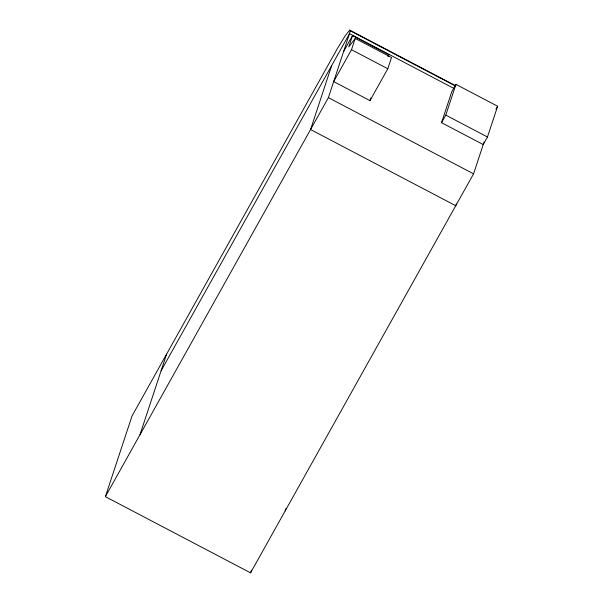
<?xml version="1.0" encoding="UTF-8"?>
<svg xmlns="http://www.w3.org/2000/svg" width="603" height="603" viewBox="0 0 603 603"><rect width="100%" height="100%" fill="white"/><g stroke="black" fill="none" stroke-linecap="round" stroke-linejoin="round"><path stroke-width="0.9" d="M105.374 496.661L132.012 416.01L337.19 48.881L345.308 35.622L349.732 30.15L350.222 30.776L349.514 33.64L328.379 97.648L105.374 496.661L250.562 572.85L473.566 173.83L484.096 141.939M139.964 434.771L166.601 354.119M331.695 65.531L310.56 129.532L455.747 205.721L456.328 203.942M388.219 56.441L388.792 54.707L352.491 35.66L348.783 46.906L355.212 38.456L391.513 57.504L387.797 68.75L369.978 100.641L333.678 81.593L351.504 49.702L355.212 38.456M369.978 100.641L370.853 97.995M250.562 572.85L251.443 570.189M285.151 510.96L286.033 508.291M441.532 122.695L451.692 91.942L455.928 84.352L497.626 106.234L487.465 136.987L483.229 144.577L441.532 122.695L445.775 115.113L455.928 84.352M161.099 370.77L349.514 33.64L454.051 88.498M343.582 51.602L352.491 35.66M387.902 56.305L388.792 54.707M495.93 109.271L497.626 106.234M349.732 30.15L455.921 85.875M350.222 30.776L455.589 86.071M351.504 49.702L387.797 68.75M445.775 115.113L487.465 136.987M328.379 97.648L473.566 173.83"/></g></svg>
